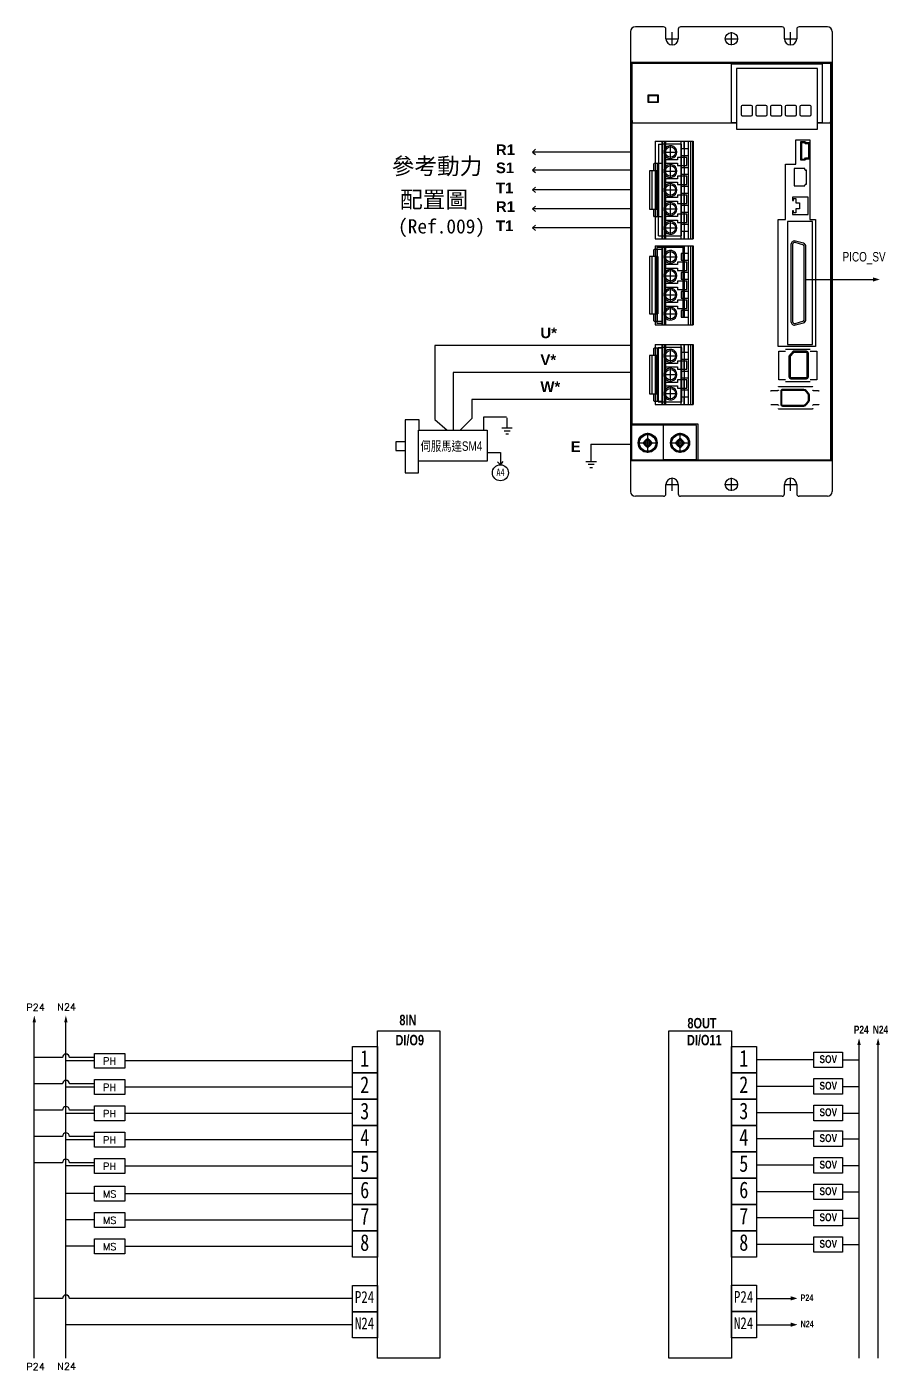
# Model space of a CAD drawing. Header units: millimetres. Extents: x -684 to 5961, y -1281 to 2539.
# Drawn here: x -485.9 to -304.3, y -399.9 to -116.6 of the extents above; entities that cross this region are included whole.
import ezdxf
from ezdxf.enums import TextEntityAlignment as Align

# ---------------------------------------------------------------- set-up
doc = ezdxf.new("R2010")
doc.units = ezdxf.units.MM
doc.header["$LTSCALE"] = 5
doc.header["$MEASUREMENT"] = 0
doc.linetypes.add('CENTER', pattern=[2, 1.25, -0.25, 0.25, -0.25])
doc.linetypes.add('DASHED', pattern=[0.75, 0.5, -0.25])
doc.layers.get('0').update_dxf_attribs({"linetype": 'CONTINUOUS'})
doc.layers.add('AIR', color=7, linetype='CONTINUOUS')
for name, color, linetype, lineweight in [('AM_0', 7, 'CONTINUOUS', 50), ('AM_4', 3, 'CONTINUOUS', 25), ('AM_7', 7, 'CENTER', 25), ('AM_9', 6, 'DASHED', 25)]:
    doc.layers.add(name, color=color, linetype=linetype, lineweight=lineweight)
doc.styles.add('DAYUS', font='romanc.shx', dxfattribs={"height": 25, "bigfont": 'dayus.shx'})
doc.styles.add('MtXpl_', font='mingliub.ttc')
doc.styles.get("Standard").update_dxf_attribs({"font": 'arialbd.ttf', "height": 15})
doc.styles.add('新細明體', font='', dxfattribs={"width": 0.8})
doc.styles.add('標楷體', font='', dxfattribs={"width": 0.8})
doc.styles.get('新細明體').set_extended_font_data('新細明體')
doc.styles.get('標楷體').set_extended_font_data('標楷體')

msp = doc.modelspace()

# ---------------------------------------------------------------- linework, layer by layer
at = {"linetype": 'Continuous'}
for p, q in [((-321.601, -169.888), (-307.458, -169.888)), ((-366.965, -204.594), (-358.547, -204.594))]:
    msp.add_line(p, q, dxfattribs=at)
for p, q in [((-484.344, -397.379), (-484.344, -326.562)), ((-477.679, -397.379), (-477.679, -326.562)), ((-310.398, -397.379), (-310.398, -331.34)), ((-310.398, -397.379), (-310.398, -331.34)), ((-306.38, -397.379), (-306.38, -331.34)), ((-306.38, -397.379), (-306.38, -331.34)), ((-478.413, -333.973), (-484.345, -333.973)), ((-471.655, -333.973), (-476.946, -333.973)), ((-471.655, -334.656), (-477.679, -334.656)), ((-465.253, -334.637), (-417.256, -334.637)), ((-319.928, -334.466), (-332.035, -334.465)), ((-313.915, -334.486), (-310.398, -334.486)), ((-478.413, -339.522), (-484.345, -339.522)), ((-471.655, -339.522), (-476.946, -339.522)), ((-471.655, -340.205), (-477.679, -340.205)), ((-465.253, -340.185), (-417.256, -340.185)), ((-319.928, -340.066), (-332.035, -340.065)), ((-313.915, -340.086), (-310.398, -340.086)), ((-478.413, -345.07), (-484.345, -345.07)), ((-471.655, -345.07), (-476.946, -345.07)), ((-471.655, -345.754), (-477.679, -345.754)), ((-465.253, -345.734), (-417.256, -345.734)), ((-319.928, -345.666), (-332.035, -345.665)), ((-313.915, -345.686), (-310.398, -345.686)), ((-478.413, -350.619), (-484.345, -350.619)), ((-471.655, -350.619), (-476.946, -350.619)), ((-465.253, -351.283), (-417.256, -351.283)), ((-319.928, -351.113), (-332.035, -351.111)), ((-313.915, -351.132), (-310.398, -351.132)), ((-471.655, -351.303), (-477.679, -351.303)), ((-478.413, -356.168), (-484.345, -356.168)), ((-471.655, -356.852), (-477.679, -356.852)), ((-471.655, -356.168), (-476.946, -356.168)), ((-465.253, -356.832), (-417.256, -356.832)), ((-319.928, -356.713), (-332.035, -356.711)), ((-313.915, -356.732), (-310.398, -356.732)), ((-319.928, -362.313), (-332.035, -362.311)), ((-313.915, -362.332), (-310.398, -362.332)), ((-471.655, -362.689), (-477.679, -362.689)), ((-465.253, -362.669), (-417.256, -362.669)), ((-471.655, -368.238), (-477.679, -368.238)), ((-465.253, -368.218), (-417.256, -368.218)), ((-319.928, -367.811), (-332.035, -367.809)), ((-313.915, -367.83), (-310.398, -367.83)), ((-471.655, -373.787), (-477.679, -373.787)), ((-465.253, -373.767), (-417.256, -373.767)), ((-319.928, -373.411), (-332.035, -373.409)), ((-313.915, -373.43), (-310.398, -373.43)), ((-478.413, -384.806), (-484.345, -384.806)), ((-417.256, -384.806), (-476.946, -384.806))]:
    msp.add_line(p, q)
at = {"color": 0, "linetype": 'Continuous'}
for p, q in [((-332.035, -384.788), (-324.811, -384.776)), ((-417.256, -390.355), (-477.679, -390.355)), ((-332.035, -390.337), (-324.811, -390.325))]:
    msp.add_line(p, q, dxfattribs=at)
for points in [[(-411.983, -328.35), (-398.795, -328.35), (-398.795, -397.379), (-411.983, -397.379)], [(-350.497, -328.35), (-337.309, -328.35), (-337.309, -397.379), (-350.497, -397.379)], [(-417.256, -331.683), (-411.983, -331.683), (-411.983, -337.232), (-417.256, -337.232)], [(-337.309, -331.665), (-332.035, -331.665), (-332.035, -337.214), (-337.309, -337.214)], [(-417.256, -337.232), (-411.983, -337.232), (-411.983, -342.781), (-417.256, -342.781)], [(-337.309, -337.214), (-332.035, -337.214), (-332.035, -342.763), (-337.309, -342.763)], [(-417.256, -342.781), (-411.983, -342.781), (-411.983, -348.33), (-417.256, -348.33)], [(-337.309, -342.763), (-332.035, -342.763), (-332.035, -348.311), (-337.309, -348.311)], [(-417.256, -348.33), (-411.983, -348.33), (-411.983, -353.879), (-417.256, -353.879)], [(-337.309, -348.311), (-332.035, -348.311), (-332.035, -353.86), (-337.309, -353.86)], [(-417.256, -353.879), (-411.983, -353.879), (-411.983, -359.427), (-417.256, -359.427)], [(-337.309, -353.86), (-332.035, -353.86), (-332.035, -359.409), (-337.309, -359.409)], [(-417.256, -359.427), (-411.983, -359.427), (-411.983, -364.976), (-417.256, -364.976)], [(-337.309, -359.409), (-332.035, -359.409), (-332.035, -364.958), (-337.309, -364.958)], [(-417.256, -364.976), (-411.983, -364.976), (-411.983, -370.525), (-417.256, -370.525)], [(-337.309, -364.958), (-332.035, -364.958), (-332.035, -370.507), (-337.309, -370.507)], [(-417.256, -370.525), (-411.983, -370.525), (-411.983, -376.074), (-417.256, -376.074)], [(-337.309, -370.507), (-332.035, -370.507), (-332.035, -376.056), (-337.309, -376.056)], [(-417.256, -382.032), (-411.983, -382.032), (-411.983, -387.581), (-417.256, -387.581)], [(-337.309, -382.014), (-332.035, -382.014), (-332.035, -387.563), (-337.309, -387.563)], [(-417.256, -387.581), (-411.983, -387.581), (-411.983, -393.13), (-417.256, -393.13)], [(-337.309, -387.563), (-332.035, -387.563), (-332.035, -393.111), (-337.309, -393.111)]]:
    msp.add_lwpolyline(points, close=True, dxfattribs=at)
for points in [[(-471.655, -333.097), (-465.253, -333.097), (-465.253, -336.215), (-471.655, -336.215)], [(-319.928, -332.827), (-313.915, -332.827), (-313.915, -336.106), (-319.928, -336.106)], [(-471.655, -338.646), (-465.253, -338.646), (-465.253, -341.764), (-471.655, -341.764)], [(-319.928, -338.427), (-313.915, -338.427), (-313.915, -341.706), (-319.928, -341.706)], [(-471.655, -344.195), (-465.253, -344.195), (-465.253, -347.313), (-471.655, -347.313)], [(-319.928, -344.027), (-313.915, -344.027), (-313.915, -347.306), (-319.928, -347.306)], [(-471.655, -349.744), (-465.253, -349.744), (-465.253, -352.862), (-471.655, -352.862)], [(-319.928, -349.473), (-313.915, -349.473), (-313.915, -352.753), (-319.928, -352.753)], [(-471.655, -355.292), (-465.253, -355.292), (-465.253, -358.411), (-471.655, -358.411)], [(-319.928, -355.073), (-313.915, -355.073), (-313.915, -358.353), (-319.928, -358.353)], [(-471.655, -361.13), (-465.253, -361.13), (-465.253, -364.248), (-471.655, -364.248)], [(-319.928, -360.673), (-313.915, -360.673), (-313.915, -363.953), (-319.928, -363.953)], [(-471.655, -366.679), (-465.253, -366.679), (-465.253, -369.797), (-471.655, -369.797)], [(-319.928, -366.171), (-313.915, -366.171), (-313.915, -369.451), (-319.928, -369.451)], [(-471.655, -372.228), (-465.253, -372.228), (-465.253, -375.346), (-471.655, -375.346)], [(-319.928, -371.771), (-313.915, -371.771), (-313.915, -375.051), (-319.928, -375.051)]]:
    msp.add_lwpolyline(points, close=True)
for centre in [(-477.681, -333.973), (-477.681, -339.522), (-477.681, -345.07), (-477.681, -350.619), (-477.681, -356.168), (-477.681, -384.806)]:
    msp.add_arc(centre, 0.733, 0, 180)
for points in [[(-306.027, -169.888), (-307.458, -170.331), (-307.458, -169.441), (-307.458, -169.888)], [(-484.708, -326.562), (-483.98, -326.562), (-484.344, -325.106)], [(-484.708, -326.562), (-483.98, -326.562), (-484.344, -325.106)], [(-478.043, -326.562), (-477.315, -326.562), (-477.679, -325.106)], [(-478.043, -326.562), (-477.315, -326.562), (-477.679, -325.106)], [(-310.034, -331.34), (-310.762, -331.34), (-310.398, -329.884)], [(-310.034, -331.34), (-310.762, -331.34), (-310.398, -329.884)], [(-306.016, -331.34), (-306.744, -331.34), (-306.38, -329.884)], [(-306.016, -331.34), (-306.744, -331.34), (-306.38, -329.884)], [(-323.38, -384.776), (-324.811, -385.219), (-324.811, -384.329), (-324.811, -384.776)], [(-323.38, -390.325), (-324.811, -390.768), (-324.811, -389.878), (-324.811, -390.325)]]:
    msp.add_solid(points)
at = {"layer": 'AIR'}
for p, q in [((-379.254, -143.011), (-378.617, -142.412)), ((-358.576, -143.011), (-379.254, -143.011)), ((-379.254, -143.011), (-378.616, -143.551)), ((-379.254, -146.8), (-378.617, -146.201)), ((-379.254, -146.8), (-378.616, -147.34)), ((-358.576, -146.8), (-379.249, -146.8)), ((-379.277, -151.009), (-378.64, -150.41)), ((-358.576, -151.009), (-379.277, -151.009)), ((-379.277, -151.009), (-378.639, -151.549)), ((-379.254, -155.011), (-378.617, -154.412)), ((-358.576, -155.011), (-379.254, -155.011)), ((-379.254, -155.011), (-378.616, -155.551)), ((-379.277, -159.011), (-378.64, -158.412)), ((-358.576, -159.011), (-379.277, -159.011)), ((-379.277, -159.011), (-378.639, -159.551)), ((-399.833, -183.839), (-399.833, -199.392)), ((-358.547, -183.839), (-399.833, -183.839)), ((-396.023, -189.514), (-396.023, -201.662)), ((-358.547, -189.514), (-396.023, -189.514)), ((-392.072, -195.189), (-392.072, -199.236)), ((-358.547, -195.189), (-392.072, -195.189)), ((-403.193, -199.519), (-406.128, -199.519)), ((-406.128, -199.519), (-406.128, -210.689)), ((-403.193, -201.662), (-403.193, -199.519)), ((-399.833, -199.392), (-397.261, -201.662)), ((-392.072, -199.236), (-394.531, -201.662)), ((-384.723, -198.936), (-389.598, -198.936)), ((-389.598, -198.936), (-389.598, -201.662)), ((-384.692, -199.086), (-384.692, -201.115)), ((-403.305, -208.207), (-403.305, -201.662)), ((-403.193, -201.662), (-388.853, -201.662)), ((-388.853, -201.662), (-388.853, -208.207)), ((-385.74, -201.192), (-383.528, -201.192)), ((-385.235, -201.774), (-383.994, -201.774)), ((-384.925, -202.472), (-384.343, -202.472)), ((-406.128, -204.161), (-408.091, -204.161)), ((-408.091, -204.161), (-408.091, -205.946)), ((-408.091, -205.946), (-406.128, -205.946)), ((-388.853, -206.367), (-386.052, -206.367)), ((-386.052, -206.367), (-386.052, -208.977)), ((-366.965, -204.594), (-366.965, -208.202)), ((-388.853, -208.207), (-403.305, -208.207)), ((-403.305, -210.689), (-403.305, -208.207)), ((-386.052, -208.977), (-386.676, -208.319)), ((-386.052, -208.977), (-385.435, -208.303)), ((-368.013, -208.279), (-365.801, -208.279)), ((-367.509, -208.861), (-366.267, -208.861)), ((-367.198, -209.559), (-366.616, -209.559)), ((-406.128, -210.689), (-403.305, -210.689))]:
    msp.add_line(p, q, dxfattribs=at)
msp.add_circle((-386.041, -210.657), 1.693, dxfattribs=at)
at = {"layer": 'AM_0', "linetype": 'ByBlock', "lineweight": -2}
for p, q in [((-358.576, -117.609), (-358.576, -214.609)), ((-351.626, -116.609), (-357.576, -116.609)), ((-351.126, -119.109), (-351.126, -117.109)), ((-348.526, -117.109), (-348.526, -119.109)), ((-326.626, -116.609), (-348.026, -116.609)), ((-326.126, -119.109), (-326.126, -117.109)), ((-323.526, -117.109), (-323.526, -119.109)), ((-317.076, -116.609), (-323.026, -116.609)), ((-316.076, -117.609), (-316.076, -214.609)), ((-316.076, -124.109), (-358.576, -124.109)), ((-316.224, -124.257), (-358.428, -124.257)), ((-358.336, -124.349), (-358.428, -124.257)), ((-358.428, -124.257), (-358.428, -207.961)), ((-316.316, -124.349), (-358.336, -124.349)), ((-358.336, -124.349), (-358.334, -131.847)), ((-318.109, -124.49), (-337.345, -124.49)), ((-337.345, -124.49), (-337.345, -136.809)), ((-318.109, -136.809), (-318.109, -124.49)), ((-316.318, -131.847), (-316.316, -124.349)), ((-316.224, -124.257), (-316.316, -124.349)), ((-316.224, -124.257), (-316.224, -207.961)), ((-336.269, -125.39), (-336.269, -138.217)), ((-319.183, -125.39), (-336.269, -125.39)), ((-319.183, -138.217), (-319.183, -125.39)), ((-354.926, -131.029), (-354.926, -132.512)), ((-352.726, -131.029), (-354.926, -131.029)), ((-354.926, -132.512), (-352.726, -132.512)), ((-354.826, -131.129), (-354.826, -132.412)), ((-352.826, -131.129), (-354.826, -131.129)), ((-354.826, -132.412), (-352.826, -132.412)), ((-352.826, -132.412), (-352.826, -131.129)), ((-352.726, -132.512), (-352.726, -131.029)), ((-335.276, -133.409), (-335.276, -135.109)), ((-333.126, -133.159), (-335.026, -133.159)), ((-335.026, -135.359), (-333.126, -135.359)), ((-332.876, -135.109), (-332.876, -133.409)), ((-332.176, -133.409), (-332.176, -135.109)), ((-330.026, -133.159), (-331.926, -133.159)), ((-331.926, -135.359), (-330.026, -135.359)), ((-329.776, -135.109), (-329.776, -133.409)), ((-329.076, -133.409), (-329.076, -135.109)), ((-326.926, -133.159), (-328.826, -133.159)), ((-328.826, -135.359), (-326.926, -135.359)), ((-326.676, -135.109), (-326.676, -133.409)), ((-325.976, -133.409), (-325.976, -135.109)), ((-323.826, -133.159), (-325.726, -133.159)), ((-325.726, -135.359), (-323.826, -135.359)), ((-323.576, -135.109), (-323.576, -133.409)), ((-322.876, -133.409), (-322.876, -135.109)), ((-320.726, -133.159), (-322.626, -133.159)), ((-322.626, -135.359), (-320.726, -135.359)), ((-320.476, -135.109), (-320.476, -133.409)), ((-358.262, -200.362), (-358.254, -136.827)), ((-358.254, -136.827), (-336.269, -136.827)), ((-337.345, -136.809), (-336.269, -136.809)), ((-336.269, -138.217), (-319.183, -138.217)), ((-319.183, -136.809), (-318.109, -136.809)), ((-319.183, -136.827), (-316.398, -136.827)), ((-316.398, -136.827), (-316.384, -207.567)), ((-353.376, -140.684), (-353.376, -145.372)), ((-353.376, -140.684), (-345.401, -140.684)), ((-352.726, -141.334), (-352.726, -145.372)), ((-352.726, -141.334), (-352.001, -141.334)), ((-352.001, -140.684), (-352.001, -161.334)), ((-351.851, -140.684), (-351.851, -161.334)), ((-351.401, -140.684), (-351.401, -142.529)), ((-346.414, -140.684), (-346.414, -142.309)), ((-345.914, -140.684), (-345.914, -161.334)), ((-345.401, -140.684), (-345.401, -161.334)), ((-323.757, -145.594), (-323.757, -140.419)), ((-323.757, -140.419), (-320.743, -140.419)), ((-321.834, -140.834), (-322.726, -140.834)), ((-322.726, -140.834), (-322.726, -144.684)), ((-322.526, -141.034), (-322.526, -144.484)), ((-321.916, -141.034), (-322.526, -141.034)), ((-321.659, -141.292), (-321.916, -141.034)), ((-321.576, -141.092), (-321.834, -140.834)), ((-320.976, -141.292), (-321.659, -141.292)), ((-320.776, -141.092), (-321.576, -141.092)), ((-320.976, -144.227), (-320.976, -141.292)), ((-320.776, -144.427), (-320.776, -141.092)), ((-320.743, -140.419), (-320.743, -157.25)), ((-351.401, -143.494), (-351.401, -146.529)), ((-348.714, -144.127), (-348.714, -144.627)), ((-346.714, -144.127), (-348.714, -144.127)), ((-346.389, -142.309), (-347.889, -142.309)), ((-347.889, -142.309), (-347.889, -143.709)), ((-347.889, -143.709), (-346.389, -143.709)), ((-347.826, -143.709), (-347.826, -142.309)), ((-347.176, -143.709), (-347.176, -142.309)), ((-346.714, -145.877), (-346.714, -144.127)), ((-346.414, -143.709), (-346.414, -146.309)), ((-346.389, -143.709), (-346.389, -142.309)), ((-321.916, -144.484), (-321.659, -144.227)), ((-321.834, -144.684), (-321.576, -144.427)), ((-321.659, -144.227), (-320.976, -144.227)), ((-321.576, -144.427), (-320.776, -144.427)), ((-354.626, -146.972), (-354.626, -155.047)), ((-352.851, -146.972), (-354.626, -146.972)), ((-353.701, -145.522), (-353.551, -145.372)), ((-353.701, -146.972), (-353.701, -145.522)), ((-353.551, -145.372), (-352.001, -145.372)), ((-352.851, -146.972), (-352.851, -155.047)), ((-351.214, -144.627), (-351.214, -145.377)), ((-348.714, -144.627), (-351.214, -144.627)), ((-351.214, -145.377), (-348.714, -145.377)), ((-348.714, -145.377), (-348.714, -145.877)), ((-348.714, -145.877), (-346.714, -145.877)), ((-346.389, -146.309), (-347.889, -146.309)), ((-347.889, -146.309), (-347.889, -147.709)), ((-347.826, -147.709), (-347.826, -146.309)), ((-347.176, -147.709), (-347.176, -146.309)), ((-346.389, -147.709), (-346.389, -146.309)), ((-325.918, -157.25), (-325.918, -145.594)), ((-325.918, -145.594), (-323.757, -145.594)), ((-321.826, -146.507), (-324.051, -146.507)), ((-324.051, -146.507), (-324.051, -150.162)), ((-322.726, -144.684), (-321.834, -144.684)), ((-322.526, -144.484), (-321.916, -144.484)), ((-321.826, -146.657), (-321.826, -146.507)), ((-321.476, -146.857), (-321.626, -146.857)), ((-321.476, -149.812), (-321.476, -146.857)), ((-351.401, -147.494), (-351.401, -150.529)), ((-351.214, -148.627), (-351.214, -149.377)), ((-348.714, -148.627), (-351.214, -148.627)), ((-351.214, -149.377), (-348.714, -149.377)), ((-348.714, -148.127), (-348.714, -148.627)), ((-346.714, -148.127), (-348.714, -148.127)), ((-348.714, -149.377), (-348.714, -149.877)), ((-348.714, -149.877), (-346.714, -149.877)), ((-347.889, -147.709), (-346.389, -147.709)), ((-346.714, -149.877), (-346.714, -148.127)), ((-346.414, -147.709), (-346.414, -150.309)), ((-321.826, -150.162), (-321.826, -150.012)), ((-321.626, -149.812), (-321.476, -149.812)), ((-351.401, -151.494), (-351.401, -154.529)), ((-351.214, -152.627), (-351.214, -153.377)), ((-348.714, -152.627), (-351.214, -152.627)), ((-348.714, -152.127), (-348.714, -152.627)), ((-346.714, -152.127), (-348.714, -152.127)), ((-346.389, -150.309), (-347.889, -150.309)), ((-347.889, -150.309), (-347.889, -151.709)), ((-347.889, -151.709), (-346.389, -151.709)), ((-347.826, -151.709), (-347.826, -150.309)), ((-347.176, -151.709), (-347.176, -150.309)), ((-346.714, -153.877), (-346.714, -152.127)), ((-346.414, -151.709), (-346.414, -154.309)), ((-346.389, -151.709), (-346.389, -150.309)), ((-321.151, -152.509), (-324.451, -152.509)), ((-324.451, -152.509), (-324.451, -153.259)), ((-324.201, -152.834), (-323.701, -152.834)), ((-324.201, -153.259), (-324.201, -152.834)), ((-324.051, -150.162), (-321.826, -150.162)), ((-323.701, -152.834), (-323.701, -153.709)), ((-321.151, -156.159), (-321.151, -152.509)), ((-354.626, -155.047), (-352.851, -155.047)), ((-353.701, -156.497), (-353.701, -155.047)), ((-351.401, -155.494), (-351.401, -158.529)), ((-351.214, -153.377), (-348.714, -153.377)), ((-348.714, -153.377), (-348.714, -153.877)), ((-348.714, -153.877), (-346.714, -153.877)), ((-346.389, -154.309), (-347.889, -154.309)), ((-347.889, -154.309), (-347.889, -155.709)), ((-347.889, -155.709), (-346.389, -155.709)), ((-347.826, -155.709), (-347.826, -154.309)), ((-347.176, -155.709), (-347.176, -154.309)), ((-346.414, -155.709), (-346.414, -158.309)), ((-346.389, -155.709), (-346.389, -154.309)), ((-324.451, -153.259), (-324.201, -153.259)), ((-324.201, -155.409), (-324.451, -155.409)), ((-324.451, -155.409), (-324.451, -156.159)), ((-324.201, -155.834), (-324.201, -155.409)), ((-323.701, -153.709), (-322.951, -153.709)), ((-322.951, -154.959), (-323.701, -154.959)), ((-323.701, -154.959), (-323.701, -155.834)), ((-322.951, -153.709), (-322.951, -154.959)), ((-353.551, -156.647), (-353.701, -156.497)), ((-352.001, -156.647), (-353.551, -156.647)), ((-353.376, -156.647), (-353.376, -161.334)), ((-352.726, -160.684), (-352.726, -156.647)), ((-351.214, -156.627), (-351.214, -157.377)), ((-348.714, -156.627), (-351.214, -156.627)), ((-351.214, -157.377), (-348.714, -157.377)), ((-348.714, -156.127), (-348.714, -156.627)), ((-346.714, -156.127), (-348.714, -156.127)), ((-348.714, -157.377), (-348.714, -157.877)), ((-348.714, -157.877), (-346.714, -157.877)), ((-346.389, -158.309), (-347.889, -158.309)), ((-347.889, -158.309), (-347.889, -159.709)), ((-347.826, -159.709), (-347.826, -158.309)), ((-347.176, -159.709), (-347.176, -158.309)), ((-346.714, -157.877), (-346.714, -156.127)), ((-346.389, -159.709), (-346.389, -158.309)), ((-327.468, -184.009), (-327.468, -157.25)), ((-327.468, -157.25), (-325.918, -157.25)), ((-320.226, -157.634), (-325.451, -157.634)), ((-325.451, -157.634), (-325.451, -183.634)), ((-324.451, -156.159), (-321.151, -156.159)), ((-323.701, -155.834), (-324.201, -155.834)), ((-320.743, -157.25), (-319.568, -157.25)), ((-320.226, -183.634), (-320.226, -157.634)), ((-319.568, -157.25), (-319.568, -184.009)), ((-353.376, -161.334), (-345.401, -161.334)), ((-352.726, -160.684), (-352.001, -160.684)), ((-351.401, -159.494), (-351.401, -161.334)), ((-347.889, -159.709), (-346.389, -159.709)), ((-346.414, -159.709), (-346.414, -161.334)), ((-353.701, -163.622), (-353.551, -163.472)), ((-353.701, -165.072), (-353.701, -163.622)), ((-353.551, -163.472), (-352.001, -163.472)), ((-353.376, -162.784), (-353.376, -163.472)), ((-353.376, -162.784), (-345.401, -162.784)), ((-353.026, -163.134), (-353.026, -163.472)), ((-352.001, -163.134), (-353.026, -163.134)), ((-352.001, -162.784), (-352.001, -179.434)), ((-351.851, -162.784), (-351.851, -179.434)), ((-351.401, -162.784), (-351.401, -164.629)), ((-346.414, -162.784), (-346.414, -164.409)), ((-345.914, -162.784), (-345.914, -179.434)), ((-345.401, -162.784), (-345.401, -179.434)), ((-324.751, -162.495), (-324.751, -178.774)), ((-324.407, -162.506), (-324.407, -178.763)), ((-322.242, -162.565), (-323.904, -162.12)), ((-322.146, -162.235), (-323.826, -161.785)), ((-321.945, -178.317), (-321.945, -162.952)), ((-321.601, -178.324), (-321.601, -162.945)), ((-354.626, -165.072), (-354.626, -177.147)), ((-352.851, -165.072), (-354.626, -165.072)), ((-352.851, -165.072), (-352.851, -177.147)), ((-351.401, -165.594), (-351.401, -168.629)), ((-348.714, -166.734), (-351.214, -166.734)), ((-351.214, -166.734), (-351.214, -167.484)), ((-348.714, -166.234), (-348.714, -166.734)), ((-346.714, -166.234), (-348.714, -166.234)), ((-346.389, -164.409), (-347.889, -164.409)), ((-347.889, -164.409), (-347.889, -165.809)), ((-347.889, -165.809), (-346.389, -165.809)), ((-347.526, -165.809), (-347.526, -164.409)), ((-347.176, -165.809), (-347.176, -164.409)), ((-346.714, -167.984), (-346.714, -166.234)), ((-346.414, -165.809), (-346.414, -168.409)), ((-346.389, -165.809), (-346.389, -164.409)), ((-351.401, -169.594), (-351.401, -172.629)), ((-351.214, -167.484), (-348.714, -167.484)), ((-348.714, -167.484), (-348.714, -167.984)), ((-348.714, -167.984), (-346.714, -167.984)), ((-346.389, -168.409), (-347.889, -168.409)), ((-347.889, -168.409), (-347.889, -169.809)), ((-347.889, -169.809), (-346.389, -169.809)), ((-347.526, -169.809), (-347.526, -168.409)), ((-347.176, -169.809), (-347.176, -168.409)), ((-346.414, -169.809), (-346.414, -172.409)), ((-346.389, -169.809), (-346.389, -168.409)), ((-348.714, -170.734), (-351.214, -170.734)), ((-351.214, -170.734), (-351.214, -171.484)), ((-351.214, -171.484), (-348.714, -171.484)), ((-346.714, -170.234), (-348.714, -170.234)), ((-348.714, -170.234), (-348.714, -170.734)), ((-348.714, -171.484), (-348.714, -171.984)), ((-348.714, -171.984), (-346.714, -171.984)), ((-346.389, -172.409), (-347.889, -172.409)), ((-347.889, -172.409), (-347.889, -173.809)), ((-347.526, -173.809), (-347.526, -172.409)), ((-347.176, -173.809), (-347.176, -172.409)), ((-346.714, -171.984), (-346.714, -170.234)), ((-346.389, -173.809), (-346.389, -172.409)), ((-351.401, -173.594), (-351.401, -176.629)), ((-351.214, -174.734), (-351.214, -175.484)), ((-348.714, -174.734), (-351.214, -174.734)), ((-351.214, -175.484), (-348.714, -175.484)), ((-346.714, -174.234), (-348.714, -174.234)), ((-348.714, -174.234), (-348.714, -174.734)), ((-348.714, -175.484), (-348.714, -175.984)), ((-347.889, -173.809), (-346.389, -173.809)), ((-346.714, -175.984), (-346.714, -174.234)), ((-346.414, -173.809), (-346.414, -176.409)), ((-354.626, -177.147), (-352.851, -177.147)), ((-353.701, -178.597), (-353.701, -177.147)), ((-351.401, -177.594), (-351.401, -179.434)), ((-348.714, -175.984), (-346.714, -175.984)), ((-346.389, -176.409), (-347.889, -176.409)), ((-347.889, -176.409), (-347.889, -177.809)), ((-347.889, -177.809), (-346.389, -177.809)), ((-347.526, -177.809), (-347.526, -176.409)), ((-347.176, -177.809), (-347.176, -176.409)), ((-346.414, -177.809), (-346.414, -179.434)), ((-346.389, -177.809), (-346.389, -176.409)), ((-353.551, -178.747), (-353.701, -178.597)), ((-352.001, -178.747), (-353.551, -178.747)), ((-353.376, -178.747), (-353.376, -179.434)), ((-353.376, -179.434), (-345.401, -179.434)), ((-353.026, -178.747), (-353.026, -179.084)), ((-353.026, -179.084), (-352.001, -179.084)), ((-323.904, -179.149), (-322.242, -178.704)), ((-323.826, -179.484), (-322.146, -179.034)), ((-353.376, -183.634), (-353.376, -184.322)), ((-353.376, -183.634), (-345.401, -183.634)), ((-352.001, -183.634), (-352.001, -196.284)), ((-351.851, -183.634), (-351.851, -196.284)), ((-351.401, -183.634), (-351.401, -185.479)), ((-346.414, -183.634), (-346.414, -185.259)), ((-345.914, -183.634), (-345.914, -196.284)), ((-345.401, -183.634), (-345.401, -196.284)), ((-319.568, -184.009), (-327.468, -184.009)), ((-325.451, -183.634), (-320.226, -183.634)), ((-354.626, -185.922), (-354.626, -193.997)), ((-352.851, -185.922), (-354.626, -185.922)), ((-353.701, -184.472), (-353.551, -184.322)), ((-353.701, -185.922), (-353.701, -184.472)), ((-353.551, -184.322), (-352.001, -184.322)), ((-352.851, -185.922), (-352.851, -193.997)), ((-352.776, -184.234), (-352.776, -184.322)), ((-352.776, -184.234), (-352.001, -184.234)), ((-351.401, -186.444), (-351.401, -189.479)), ((-346.389, -185.259), (-347.889, -185.259)), ((-347.889, -185.259), (-347.889, -186.659)), ((-347.889, -186.659), (-346.389, -186.659)), ((-347.776, -186.659), (-347.776, -185.259)), ((-347.176, -186.659), (-347.176, -185.259)), ((-346.414, -186.659), (-346.414, -189.259)), ((-346.389, -186.659), (-346.389, -185.259)), ((-327.291, -191.034), (-327.291, -185.034)), ((-327.291, -185.034), (-325.904, -185.034)), ((-325.904, -184.609), (-320.679, -184.609)), ((-324.289, -185.034), (-325.176, -186.04)), ((-325.176, -186.04), (-325.176, -190.434)), ((-324.176, -185.284), (-324.926, -186.134)), ((-324.926, -186.134), (-324.926, -190.434)), ((-321.476, -185.034), (-324.289, -185.034)), ((-321.476, -185.284), (-324.176, -185.284)), ((-321.326, -190.434), (-321.326, -185.434)), ((-321.076, -190.434), (-321.076, -185.434)), ((-320.679, -185.034), (-319.291, -185.034)), ((-319.291, -185.034), (-319.291, -191.034)), ((-348.714, -187.584), (-351.214, -187.584)), ((-351.214, -187.584), (-351.214, -188.334)), ((-351.214, -188.334), (-348.714, -188.334)), ((-346.714, -187.084), (-348.714, -187.084)), ((-348.714, -187.084), (-348.714, -187.584)), ((-348.714, -188.334), (-348.714, -188.834)), ((-348.714, -188.834), (-346.714, -188.834)), ((-346.389, -189.259), (-347.889, -189.259)), ((-347.889, -189.259), (-347.889, -190.659)), ((-347.776, -190.659), (-347.776, -189.259)), ((-347.176, -190.659), (-347.176, -189.259)), ((-346.714, -188.834), (-346.714, -187.084)), ((-346.389, -190.659), (-346.389, -189.259)), ((-351.401, -190.444), (-351.401, -193.479)), ((-348.714, -191.584), (-351.214, -191.584)), ((-351.214, -191.584), (-351.214, -192.334)), ((-351.214, -192.334), (-348.714, -192.334)), ((-346.714, -191.084), (-348.714, -191.084)), ((-348.714, -191.084), (-348.714, -191.584)), ((-348.714, -192.334), (-348.714, -192.834)), ((-347.889, -190.659), (-346.389, -190.659)), ((-346.714, -192.834), (-346.714, -191.084)), ((-346.414, -190.659), (-346.414, -193.259)), ((-327.301, -192.459), (-320.245, -192.459)), ((-325.904, -191.034), (-327.291, -191.034)), ((-320.679, -191.459), (-325.904, -191.459)), ((-324.776, -190.584), (-321.476, -190.584)), ((-324.776, -190.834), (-321.476, -190.834)), ((-319.291, -191.034), (-320.679, -191.034)), ((-354.626, -193.997), (-352.851, -193.997)), ((-353.701, -195.447), (-353.701, -193.997)), ((-353.551, -195.597), (-353.701, -195.447)), ((-351.401, -194.444), (-351.401, -196.284)), ((-348.714, -192.834), (-346.714, -192.834)), ((-346.389, -193.259), (-347.889, -193.259)), ((-347.889, -193.259), (-347.889, -194.659)), ((-347.889, -194.659), (-346.389, -194.659)), ((-347.776, -194.659), (-347.776, -193.259)), ((-347.176, -194.659), (-347.176, -193.259)), ((-346.414, -194.659), (-346.414, -196.284)), ((-346.389, -194.659), (-346.389, -193.259)), ((-328.901, -193.334), (-327.501, -193.334)), ((-326.926, -193.484), (-326.926, -196.184)), ((-326.726, -193.484), (-326.726, -196.184)), ((-322.076, -193.084), (-326.526, -193.084)), ((-322.076, -193.284), (-326.526, -193.284)), ((-321.144, -194.09), (-321.699, -193.455)), ((-320.993, -193.959), (-321.549, -193.323)), ((-321.076, -195.397), (-321.076, -194.271)), ((-320.876, -195.397), (-320.876, -194.271)), ((-320.045, -193.334), (-318.951, -193.334)), ((-352.001, -195.597), (-353.551, -195.597)), ((-353.376, -195.597), (-353.376, -196.284)), ((-353.376, -196.284), (-345.401, -196.284)), ((-352.776, -195.684), (-352.776, -195.597)), ((-352.776, -195.684), (-352.001, -195.684)), ((-327.501, -196.334), (-328.901, -196.334)), ((-320.245, -197.209), (-327.301, -197.209)), ((-326.526, -196.384), (-322.076, -196.384)), ((-326.526, -196.584), (-322.076, -196.584)), ((-321.699, -196.213), (-321.144, -195.578)), ((-321.549, -196.345), (-320.993, -195.709)), ((-318.951, -196.334), (-320.045, -196.334)), ((-358.423, -200.362), (-344.415, -200.362)), ((-358.423, -200.362), (-358.423, -200.612)), ((-344.796, -200.612), (-358.423, -200.612)), ((-358.363, -200.612), (-358.363, -207.897)), ((-351.721, -200.612), (-351.721, -207.897)), ((-344.646, -207.956), (-344.646, -200.762)), ((-344.415, -200.362), (-344.415, -207.956)), ((-355.178, -203.489), (-355.178, -203.814)), ((-354.778, -203.489), (-355.178, -203.489)), ((-354.778, -203.814), (-354.778, -203.489)), ((-348.346, -203.489), (-348.346, -203.814)), ((-347.946, -203.489), (-348.346, -203.489)), ((-347.946, -203.814), (-347.946, -203.489)), ((-355.528, -204.164), (-355.853, -204.164)), ((-355.853, -204.164), (-355.853, -204.564)), ((-355.853, -204.564), (-355.528, -204.564)), ((-355.178, -204.914), (-355.178, -205.239)), ((-355.178, -205.239), (-354.778, -205.239)), ((-354.778, -205.239), (-354.778, -204.914)), ((-354.103, -204.164), (-354.428, -204.164)), ((-354.428, -204.564), (-354.103, -204.564)), ((-354.103, -204.564), (-354.103, -204.164)), ((-348.696, -204.164), (-349.021, -204.164)), ((-349.021, -204.164), (-349.021, -204.564)), ((-349.021, -204.564), (-348.696, -204.564)), ((-348.346, -204.914), (-348.346, -205.239)), ((-348.346, -205.239), (-347.946, -205.239)), ((-347.946, -205.239), (-347.946, -204.914)), ((-347.271, -204.164), (-347.596, -204.164)), ((-347.596, -204.564), (-347.271, -204.564)), ((-347.271, -204.564), (-347.271, -204.164)), ((-316.076, -208.109), (-358.576, -208.109)), ((-358.428, -207.961), (-358.363, -207.897)), ((-316.224, -207.961), (-358.428, -207.961)), ((-358.363, -207.897), (-351.721, -207.897)), ((-351.721, -207.844), (-344.646, -207.844)), ((-344.646, -207.956), (-344.415, -207.956)), ((-316.38, -207.805), (-316.224, -207.961)), ((-351.126, -215.109), (-351.126, -213.109)), ((-348.526, -213.109), (-348.526, -215.109)), ((-326.126, -215.109), (-326.126, -213.109)), ((-323.526, -213.109), (-323.526, -215.109)), ((-351.626, -215.609), (-357.576, -215.609)), ((-326.626, -215.609), (-348.026, -215.609)), ((-317.076, -215.609), (-323.026, -215.609))]:
    msp.add_line(p, q, dxfattribs=at)
for points in [[(-358.334, -131.847), (-358.334, -132.289), (-358.333, -132.727), (-358.331, -133.158), (-358.329, -133.578), (-358.326, -133.985), (-358.322, -134.375), (-358.318, -134.745), (-358.313, -135.092), (-358.308, -135.414), (-358.302, -135.708), (-358.296, -135.973), (-358.289, -136.205), (-358.282, -136.404), (-358.275, -136.568), (-358.268, -136.695), (-358.26, -136.784), (-358.254, -136.827)], [(-316.398, -136.827), (-316.39, -136.767), (-316.383, -136.668), (-316.375, -136.533), (-316.368, -136.361), (-316.361, -136.154), (-316.355, -135.914), (-316.349, -135.643), (-316.343, -135.342), (-316.338, -135.014), (-316.333, -134.661), (-316.329, -134.286), (-316.326, -133.892), (-316.323, -133.482), (-316.321, -133.059), (-316.319, -132.626), (-316.318, -132.187), (-316.318, -131.847)], [(-327.401, -192.559), (-327.395, -192.526), (-327.379, -192.497), (-327.354, -192.474), (-327.323, -192.462), (-327.301, -192.459)], [(-320.245, -192.459), (-320.211, -192.465), (-320.182, -192.481), (-320.16, -192.506), (-320.147, -192.537), (-320.145, -192.559)], [(-329.001, -193.434), (-328.995, -193.401), (-328.979, -193.372), (-328.954, -193.349), (-328.923, -193.337), (-328.901, -193.334)], [(-327.401, -193.234), (-327.407, -193.267), (-327.423, -193.297), (-327.448, -193.319), (-327.479, -193.332), (-327.501, -193.334)], [(-320.045, -193.334), (-320.078, -193.329), (-320.107, -193.312), (-320.129, -193.287), (-320.142, -193.256), (-320.145, -193.234)], [(-318.951, -193.334), (-318.918, -193.34), (-318.889, -193.356), (-318.866, -193.381), (-318.854, -193.412), (-318.851, -193.434)], [(-328.901, -196.334), (-328.934, -196.329), (-328.964, -196.312), (-328.986, -196.287), (-328.999, -196.256), (-329.001, -196.234)], [(-327.501, -196.334), (-327.468, -196.34), (-327.439, -196.356), (-327.416, -196.381), (-327.404, -196.412), (-327.401, -196.434)], [(-327.301, -197.209), (-327.334, -197.204), (-327.364, -197.187), (-327.386, -197.162), (-327.399, -197.131), (-327.401, -197.109)], [(-320.145, -197.109), (-320.15, -197.142), (-320.167, -197.172), (-320.192, -197.194), (-320.223, -197.207), (-320.245, -197.209)], [(-320.145, -196.434), (-320.139, -196.401), (-320.123, -196.372), (-320.098, -196.349), (-320.066, -196.337), (-320.045, -196.334)], [(-318.851, -196.234), (-318.857, -196.267), (-318.873, -196.297), (-318.898, -196.319), (-318.929, -196.332), (-318.951, -196.334)], [(-316.384, -207.567), (-316.384, -207.589), (-316.384, -207.61), (-316.384, -207.632), (-316.384, -207.652), (-316.384, -207.672), (-316.384, -207.691), (-316.384, -207.708), (-316.383, -207.725), (-316.383, -207.74), (-316.383, -207.754), (-316.382, -207.767), (-316.382, -207.777), (-316.382, -207.787), (-316.381, -207.794), (-316.381, -207.799), (-316.381, -207.803), (-316.38, -207.805), (-316.38, -207.805)]]:
    msp.add_lwpolyline(points, dxfattribs=at)
for centre, radius in [((-337.326, -119.109), 1.3), ((-350.167, -143.011), 1.1), ((-350.167, -147.011), 1.1), ((-350.167, -151.011), 1.1), ((-350.167, -155.011), 1.1), ((-350.167, -159.011), 1.1), ((-350.167, -165.111), 1.1), ((-350.167, -169.111), 1.1), ((-350.167, -173.111), 1.1), ((-350.167, -177.111), 1.1), ((-350.167, -185.961), 1.1), ((-350.167, -189.961), 1.1), ((-350.167, -193.961), 1.1), ((-354.978, -204.364), 2), ((-354.978, -204.364), 1.81), ((-354.978, -204.364), 1.75), ((-348.146, -204.364), 2), ((-348.146, -204.364), 1.81), ((-348.146, -204.364), 1.75), ((-337.326, -213.109), 1.3)]:
    msp.add_circle(centre, radius, dxfattribs=at)
for centre, radius, start, end in [((-357.576, -117.609), 1, 90, 180), ((-351.626, -117.109), 0.5, 0, 90), ((-348.026, -117.109), 0.5, 90, 180), ((-326.626, -117.109), 0.5, 0, 90), ((-323.026, -117.109), 0.5, 90, 180), ((-317.076, -117.609), 1, 0, 90), ((-349.826, -119.109), 1.3, 180, 0), ((-324.826, -119.109), 1.3, 180, 0), ((-335.026, -133.409), 0.25, 90, 180), ((-335.026, -135.109), 0.25, 180, 270), ((-333.126, -133.409), 0.25, 0, 90), ((-333.126, -135.109), 0.25, 270, 0), ((-331.926, -133.409), 0.25, 90, 180), ((-331.926, -135.109), 0.25, 180, 270), ((-330.026, -133.409), 0.25, 0, 90), ((-330.026, -135.109), 0.25, 270, 0), ((-328.826, -133.409), 0.25, 90, 180), ((-328.826, -135.109), 0.25, 180, 270), ((-326.926, -133.409), 0.25, 0, 90), ((-326.926, -135.109), 0.25, 270, 0), ((-325.726, -133.409), 0.25, 90, 180), ((-325.726, -135.109), 0.25, 180, 270), ((-323.826, -133.409), 0.25, 0, 90), ((-323.826, -135.109), 0.25, 270, 0), ((-322.626, -133.409), 0.25, 90, 180), ((-322.626, -135.109), 0.25, 180, 270), ((-320.726, -133.409), 0.25, 0, 90), ((-320.726, -135.109), 0.25, 270, 0), ((-350.167, -143.011), 1.325, 158.64164, 201.35836), ((-350.167, -143.011), 1.35, 203.92543, 156.07457), ((-350.167, -147.011), 1.325, 158.64164, 201.35836), ((-350.167, -147.011), 1.35, 203.92543, 156.07457), ((-321.626, -146.657), 0.2, 180, 270), ((-350.167, -151.011), 1.35, 203.92543, 156.07457), ((-321.626, -150.012), 0.2, 90, 180), ((-350.167, -151.011), 1.325, 158.64164, 201.35836), ((-350.167, -155.011), 1.325, 158.64164, 201.35836), ((-350.167, -155.011), 1.35, 203.92543, 156.07457), ((-350.167, -159.011), 1.325, 158.64164, 201.35836), ((-350.167, -159.011), 1.35, 203.92543, 156.07457), ((-350.167, -165.111), 1.35, 203.92543, 156.07457), ((-324.016, -162.495), 0.735, 75, 180), ((-324.007, -162.506), 0.4, 75, 180), ((-322.345, -162.952), 0.4, 0, 75), ((-322.336, -162.945), 0.735, 0, 75), ((-350.167, -165.111), 1.325, 158.64164, 201.35836), ((-350.167, -169.111), 1.325, 158.64164, 201.35836), ((-350.167, -169.111), 1.35, 203.92543, 156.07457), ((-350.167, -173.111), 1.325, 158.64164, 201.35836), ((-350.167, -173.111), 1.35, 203.92543, 156.07457), ((-350.167, -177.111), 1.325, 158.64164, 201.35836), ((-350.167, -177.111), 1.35, 203.92543, 156.07457), ((-322.345, -178.317), 0.4, 285, 0), ((-322.336, -178.324), 0.735, 285, 0), ((-324.016, -178.774), 0.735, 180, 285), ((-324.007, -178.763), 0.4, 180, 285), ((-350.167, -185.961), 1.325, 158.64164, 201.35836), ((-350.167, -185.961), 1.35, 203.92543, 156.07457), ((-321.476, -185.434), 0.4, 0, 90), ((-321.476, -185.434), 0.15, 0, 90), ((-350.167, -189.961), 1.325, 158.64164, 201.35836), ((-350.167, -189.961), 1.35, 203.92543, 156.07457), ((-350.167, -193.961), 1.35, 203.92543, 156.07457), ((-324.776, -190.434), 0.4, 180, 270), ((-324.776, -190.434), 0.15, 180, 270), ((-321.476, -190.434), 0.15, 270, 0), ((-321.476, -190.434), 0.4, 270, 0), ((-350.167, -193.961), 1.325, 158.64164, 201.35836), ((-326.526, -193.484), 0.4, 90, 180), ((-326.526, -193.484), 0.2, 90, 180), ((-322.076, -193.784), 0.7, 41.159, 90), ((-322.076, -193.784), 0.5, 41.159, 90), ((-321.351, -194.271), 0.275, 0, 41.159), ((-321.351, -195.397), 0.275, 318.841, 0), ((-321.351, -194.271), 0.475, 0, 41.159), ((-321.351, -195.397), 0.475, 318.841, 0), ((-326.526, -196.184), 0.4, 180, 270), ((-326.526, -196.184), 0.2, 180, 270), ((-322.076, -195.884), 0.5, 270, 318.841), ((-322.076, -195.884), 0.7, 270, 318.841), ((-344.796, -200.762), 0.15, 0, 90), ((-344.515, -200.462), 0.1, 0, 90), ((-355.528, -203.814), 0.35, 270, 0), ((-354.428, -203.814), 0.35, 180, 270), ((-348.696, -203.814), 0.35, 270, 0), ((-347.596, -203.814), 0.35, 180, 270), ((-355.528, -204.914), 0.35, 0, 90), ((-354.428, -204.914), 0.35, 90, 180), ((-348.696, -204.914), 0.35, 0, 90), ((-347.596, -204.914), 0.35, 90, 180), ((-349.826, -213.109), 1.3, 0, 180), ((-324.826, -213.109), 1.3, 0, 180), ((-357.576, -214.609), 1, 180, 270), ((-351.626, -215.109), 0.5, 270, 0), ((-348.026, -215.109), 0.5, 180, 270), ((-326.626, -215.109), 0.5, 270, 0), ((-323.026, -215.109), 0.5, 180, 270), ((-317.076, -214.609), 1, 270, 0)]:
    msp.add_arc(centre, radius, start, end, dxfattribs=at)
at = {"layer": 'AM_4', "linetype": 'ByBlock', "lineweight": -2}
for p, q in [((-354.126, -146.972), (-354.126, -155.047)), ((-353.101, -146.972), (-353.101, -155.047)), ((-354.126, -165.072), (-354.126, -177.147)), ((-353.101, -165.072), (-353.101, -177.147)), ((-354.126, -185.922), (-354.126, -193.997)), ((-353.101, -185.922), (-353.101, -193.997))]:
    msp.add_line(p, q, dxfattribs=at)
for centre, start, end in [((-354.978, -204.364), 105.46601, 164.53399), ((-354.978, -204.364), 15.46601, 74.53399), ((-348.146, -204.364), 105.46601, 164.53399), ((-348.146, -204.364), 15.46601, 74.53399), ((-354.978, -204.364), 195.46601, 254.53399), ((-354.978, -204.364), 285.46601, 344.53399), ((-348.146, -204.364), 195.46601, 254.53399), ((-348.146, -204.364), 285.46601, 344.53399)]:
    msp.add_arc(centre, 0.75, start, end, dxfattribs=at)
at = {"layer": 'AM_7', "linetype": 'ByBlock', "lineweight": -2}
for p, q in [((-349.826, -120.474), (-349.826, -117.744)), ((-337.326, -120.474), (-337.326, -117.744)), ((-324.826, -120.474), (-324.826, -117.744)), ((-351.191, -119.109), (-348.461, -119.109)), ((-338.691, -119.109), (-335.961, -119.109)), ((-326.191, -119.109), (-323.461, -119.109)), ((-350.167, -144.429), (-350.167, -141.594)), ((-351.585, -143.011), (-348.75, -143.011)), ((-351.585, -147.011), (-348.75, -147.011)), ((-350.167, -148.429), (-350.167, -145.594)), ((-350.167, -152.429), (-350.167, -149.594)), ((-351.585, -151.011), (-348.75, -151.011)), ((-351.585, -155.011), (-348.75, -155.011)), ((-350.167, -156.429), (-350.167, -153.594)), ((-350.167, -160.429), (-350.167, -157.594)), ((-351.585, -159.011), (-348.75, -159.011)), ((-350.167, -166.529), (-350.167, -163.694)), ((-351.585, -165.111), (-348.75, -165.111)), ((-351.585, -169.111), (-348.75, -169.111)), ((-350.167, -170.529), (-350.167, -167.694)), ((-350.167, -174.529), (-350.167, -171.694)), ((-351.585, -173.111), (-348.75, -173.111)), ((-351.585, -177.111), (-348.75, -177.111)), ((-350.167, -178.529), (-350.167, -175.694)), ((-351.585, -185.961), (-348.75, -185.961)), ((-350.167, -187.379), (-350.167, -184.544)), ((-350.167, -191.379), (-350.167, -188.544)), ((-351.585, -189.961), (-348.75, -189.961)), ((-350.167, -195.379), (-350.167, -192.544)), ((-351.585, -193.961), (-348.75, -193.961)), ((-354.978, -206.464), (-354.978, -202.264)), ((-348.146, -206.464), (-348.146, -202.264)), ((-357.078, -204.364), (-352.878, -204.364)), ((-350.246, -204.364), (-346.046, -204.364)), ((-349.826, -214.474), (-349.826, -211.744)), ((-337.326, -214.474), (-337.326, -211.744)), ((-324.826, -214.474), (-324.826, -211.744)), ((-351.191, -213.109), (-348.461, -213.109)), ((-338.691, -213.109), (-335.961, -213.109)), ((-326.191, -213.109), (-323.461, -213.109))]:
    msp.add_line(p, q, dxfattribs=at)
at = {"layer": 'AM_9', "linetype": 'ByBlock', "lineweight": -2}
for p, q in [((-316.326, -129.881), (-316.326, -133.337)), ((-316.326, -133.337), (-316.076, -133.078)), ((-347.826, -141.334), (-352.001, -141.334)), ((-351.251, -140.684), (-351.251, -161.334)), ((-347.951, -140.684), (-347.951, -161.334)), ((-347.826, -142.309), (-347.826, -141.334)), ((-347.323, -140.684), (-347.323, -142.309)), ((-347.176, -142.309), (-347.176, -140.684)), ((-345.551, -140.684), (-345.551, -161.334)), ((-351.401, -142.546), (-351.401, -143.477)), ((-347.826, -146.309), (-347.826, -143.709)), ((-347.323, -143.709), (-347.323, -146.309)), ((-347.176, -146.309), (-347.176, -143.709)), ((-353.376, -145.372), (-353.376, -156.647)), ((-352.951, -145.372), (-352.951, -156.647)), ((-352.726, -145.372), (-352.726, -156.647)), ((-351.401, -146.546), (-351.401, -147.477)), ((-347.826, -150.309), (-347.826, -147.709)), ((-347.323, -147.709), (-347.323, -150.309)), ((-347.176, -150.309), (-347.176, -147.709)), ((-351.401, -150.546), (-351.401, -151.477)), ((-347.826, -154.309), (-347.826, -151.709)), ((-347.323, -151.709), (-347.323, -154.309)), ((-347.176, -154.309), (-347.176, -151.709)), ((-352.793, -156.409), (-352.793, -155.309)), ((-351.401, -154.546), (-351.401, -155.477)), ((-347.826, -158.309), (-347.826, -155.709)), ((-347.323, -155.709), (-347.323, -158.309)), ((-347.176, -158.309), (-347.176, -155.709)), ((-351.401, -158.546), (-351.401, -159.477)), ((-352.001, -160.684), (-347.826, -160.684)), ((-347.826, -160.684), (-347.826, -159.709)), ((-347.323, -159.709), (-347.323, -161.334)), ((-347.176, -161.334), (-347.176, -159.709)), ((-353.376, -163.472), (-353.376, -178.747)), ((-353.026, -163.472), (-353.026, -178.747)), ((-352.951, -163.472), (-352.951, -178.747)), ((-347.526, -163.134), (-352.001, -163.134)), ((-351.251, -162.784), (-351.251, -179.434)), ((-347.526, -164.409), (-347.526, -163.134)), ((-347.323, -162.784), (-347.323, -164.409)), ((-347.176, -164.409), (-347.176, -162.784)), ((-345.551, -162.784), (-345.551, -179.434)), ((-351.401, -164.646), (-351.401, -165.577)), ((-347.526, -168.409), (-347.526, -165.809)), ((-347.323, -165.809), (-347.323, -168.409)), ((-347.176, -168.409), (-347.176, -165.809)), ((-351.401, -168.646), (-351.401, -169.577)), ((-347.526, -172.409), (-347.526, -169.809)), ((-347.323, -169.809), (-347.323, -172.409)), ((-347.176, -172.409), (-347.176, -169.809)), ((-351.401, -172.646), (-351.401, -173.577)), ((-347.526, -176.409), (-347.526, -173.809)), ((-347.323, -173.809), (-347.323, -176.409)), ((-347.176, -176.409), (-347.176, -173.809)), ((-352.793, -176.909), (-352.793, -175.809)), ((-351.401, -176.646), (-351.401, -177.577)), ((-351.251, -183.634), (-351.251, -196.284)), ((-347.951, -183.634), (-347.951, -196.284)), ((-347.323, -183.634), (-347.323, -185.259)), ((-347.176, -185.259), (-347.176, -183.634)), ((-345.551, -183.634), (-345.551, -196.284)), ((-353.376, -184.322), (-353.376, -195.597)), ((-352.951, -184.322), (-352.951, -195.597)), ((-352.776, -184.322), (-352.776, -195.597)), ((-347.776, -184.234), (-352.001, -184.234)), ((-351.401, -185.496), (-351.401, -186.427)), ((-347.776, -185.259), (-347.776, -184.234)), ((-347.776, -189.259), (-347.776, -186.659)), ((-347.323, -186.659), (-347.323, -189.259)), ((-347.176, -189.259), (-347.176, -186.659)), ((-351.401, -189.496), (-351.401, -190.427)), ((-347.776, -193.259), (-347.776, -190.659)), ((-347.323, -190.659), (-347.323, -193.259)), ((-347.176, -193.259), (-347.176, -190.659)), ((-351.401, -193.496), (-351.401, -194.427)), ((-347.776, -195.684), (-347.776, -194.659)), ((-347.323, -194.659), (-347.323, -196.284)), ((-347.176, -196.284), (-347.176, -194.659)), ((-316.076, -194.64), (-316.326, -194.381)), ((-316.326, -194.381), (-316.326, -197.837)), ((-316.076, -195.109), (-316.326, -195.359)), ((-352.001, -195.684), (-347.776, -195.684)), ((-316.326, -196.859), (-316.076, -197.109)), ((-316.326, -197.837), (-316.076, -197.578))]:
    msp.add_line(p, q, dxfattribs=at)
for centre, start, end in [((-358.326, -154.809), 180, 270), ((-353.043, -155.309), 0, 90), ((-358.326, -156.909), 90, 180), ((-353.043, -156.409), 270, 0), ((-358.326, -175.309), 180, 270), ((-353.043, -175.809), 0, 90), ((-358.326, -177.409), 90, 180), ((-353.043, -176.909), 270, 0)]:
    msp.add_arc(centre, 0.25, start, end, dxfattribs=at)

# ---------------------------------------------------------------- texts
at = {"width": 0.8}
for s, height, style, p in [('PICO_SV', 2, '新細明體', (-313.866, -166.091)), ('1', 3.5, '標楷體', (-415.611, -335.907)), ('1', 3.5, '標楷體', (-335.663, -335.889)), ('2', 3.5, '標楷體', (-415.611, -341.456)), ('2', 3.5, '標楷體', (-335.663, -341.438)), ('3', 3.5, '標楷體', (-415.611, -347.005)), ('3', 3.5, '標楷體', (-335.663, -346.987)), ('4', 3.5, '標楷體', (-415.611, -352.554)), ('4', 3.5, '標楷體', (-335.663, -352.535)), ('5', 3.5, '標楷體', (-415.611, -358.103)), ('5', 3.5, '標楷體', (-335.663, -358.084)), ('6', 3.5, '標楷體', (-415.611, -363.651)), ('6', 3.5, '標楷體', (-335.663, -363.633)), ('7', 3.5, '標楷體', (-415.611, -369.2)), ('7', 3.5, '標楷體', (-335.663, -369.182)), ('8', 3.5, '標楷體', (-415.611, -374.749)), ('8', 3.5, '標楷體', (-335.663, -374.731)), ('P24', 2.5, '標楷體', (-416.732, -385.727)), ('P24', 2.5, '標楷體', (-336.785, -385.709)), ('N24', 2.5, '標楷體', (-416.732, -391.276)), ('N24', 2.5, '標楷體', (-336.785, -391.257))]:
    msp.add_text(s, height=height, dxfattribs=dict(at, style=style)).set_placement(p)
at = {"style": 'DAYUS'}
for s, p in [('P24', (-486.041, -324.157)), ('N24', (-479.528, -324.088)), ('P24', (-486.041, -399.909)), ('N24', (-479.528, -399.84))]:
    msp.add_text(s, height=1.5, dxfattribs=at).set_placement(p)
at = {"color": 2, "width": 0.75}
for s, p in [('8IN', (-407.345, -327.165)), ('8OUT', (-346.589, -327.832)), ('DI/O9', (-408.167, -331.405)), ('DI/O11', (-346.681, -331.405))]:
    msp.add_text(s, height=2.2, dxfattribs=at).set_placement(p)
at = {"width": 0.75}
for s, height, p in [('P24', 1.68, (-311.498, -328.936)), ('N24', 1.68, (-307.48, -328.936)), ('P24', 1.4, (-322.737, -385.339)), ('N24', 1.4, (-322.737, -390.887))]:
    msp.add_text(s, height=height, dxfattribs=at).set_placement(p)
at = {"style": 'DAYUS'}
for s, p in [('PH', (-468.456, -334.741)), ('PH', (-468.456, -340.29)), ('PH', (-468.456, -345.838)), ('PH', (-468.456, -351.387)), ('PH', (-468.456, -356.936)), ('MS', (-468.456, -362.774)), ('MS', (-468.456, -368.322)), ('MS', (-468.456, -373.871))]:
    msp.add_text(s, height=1.5, dxfattribs=at).set_placement(p, align=Align.MIDDLE)
at = {"width": 0.75}
for p in [(-316.878, -334.326), (-316.878, -339.926), (-316.878, -345.526), (-316.878, -350.973), (-316.878, -356.573), (-316.878, -362.173), (-316.878, -367.671), (-316.878, -373.271)]:
    msp.add_text('SOV', height=1.68, dxfattribs=at).set_placement(p, align=Align.MIDDLE)
at = {"layer": 'AIR'}
for s, height, p in [('R1', 2.2434, (-386.979, -143.643)), ('S1', 2.2434, (-386.979, -147.461)), ('T1', 2.2434, (-386.979, -151.686)), ('R1', 2.2434, (-386.979, -155.643)), ('T1', 2.2434, (-386.979, -159.688)), ('E', 2.243, (-371.191, -206.254))]:
    msp.add_text(s, height=height, dxfattribs=at).set_placement(p)
at = {"layer": 'AIR', "style": 'MtXpl_'}
for s, height, p in [('參考動力', 3.5, (-408.96, -147.728)), ('配置圖', 3.5, (-407.188, -154.76)), ('(Ref.009)', 3, (-407.637, -160.181))]:
    msp.add_text(s, height=height, dxfattribs=at).set_placement(p)
at = {"layer": 'AIR', "color": 0}
for s, p in [('U*', (-377.595, -182.268)), ('V*', (-377.595, -187.943)), ('W*', (-377.595, -193.618))]:
    msp.add_text(s, height=2.2434, dxfattribs=at).set_placement(p)
at = {"layer": 'AIR', "width": 0.8}
for s, height, style, p in [('伺服馬達SM4', 2, '新細明體', (-402.892, -206.023)), ('A4', 1.6, '標楷體', (-386.887, -211.36))]:
    msp.add_text(s, height=height, dxfattribs=dict(at, style=style)).set_placement(p)

doc.saveas('drawing.dxf')
